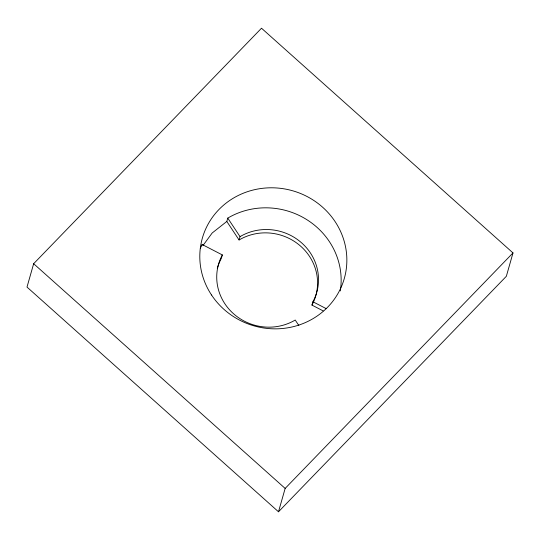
<?xml version="1.0" encoding="UTF-8"?>
<svg xmlns="http://www.w3.org/2000/svg" width="540" height="540" viewBox="0 0 540 540"><rect width="100%" height="100%" fill="white"/><g stroke="black" fill="none" stroke-linecap="round" stroke-linejoin="round"><path stroke-width="0.81" d="M33.656 263.716L27 287.078L278.498 511.785L506.345 276.284L513 252.923L261.502 28.215L33.656 263.716L285.154 488.423L278.498 511.785M201.832 245.855L202.21 244.526L222.338 254.927A51.084 48.641 15.9 0 0 233.449 313.666A51.084 48.641 15.9 0 0 295.218 320.045L298.85 325.532M203.249 245.16L212.179 232.997L226.814 221.447L227.765 218.113A73.784 70.254 15.9 0 1 307.645 220.192A73.784 70.254 15.9 0 1 340.288 290.912M222.338 254.927L221.387 258.269A51.084 48.641 15.9 0 0 217.289 268.616M316.433 293.207A51.084 48.641 15.9 0 0 295.63 242.257A51.084 48.641 15.9 0 0 239.078 239.983L240.03 236.642L227.765 218.113M323.136 310.878L311.958 305.093L312.91 301.759A51.084 48.641 15.9 0 0 301.799 243.02A51.084 48.641 15.9 0 0 240.03 236.642M285.154 488.423L513 252.923M312.91 301.759L326.329 308.698M226.814 221.447L239.078 239.983M316.251 293.976A51.084 48.641 15.9 0 1 311.958 305.093M200.34 248.245A73.784 70.254 15.9 0 1 202.21 244.526M211.538 295.002A73.784 70.254 15.9 0 0 338.742 292.14A73.784 70.254 15.9 0 0 269.703 187.812A73.784 70.254 15.9 0 0 211.538 295.002"/></g></svg>
